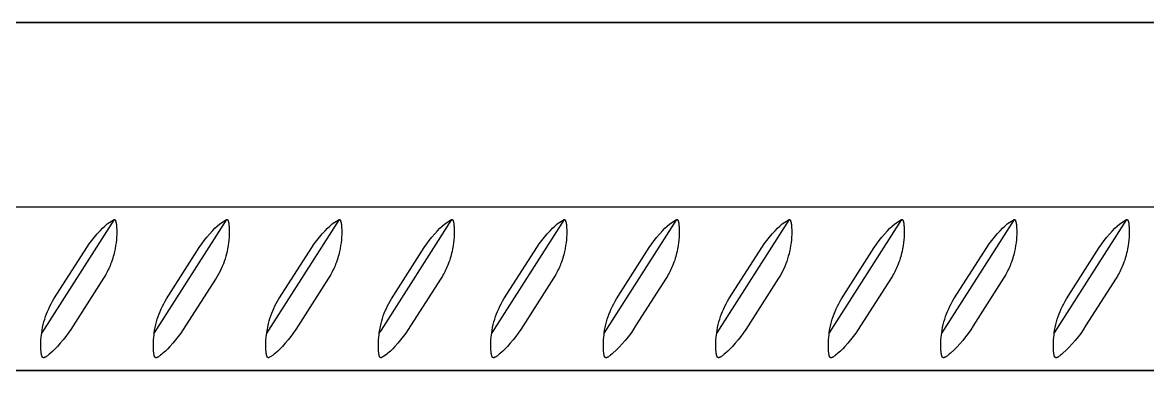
# Model space of a CAD drawing. Header units: millimetres. Extents: x 0 to 1192, y -689 to 404.
# Drawn here: x 952.2 to 1062.2, y 370 to 404 of the extents above; entities that cross this region are included whole.
import ezdxf

# ---------------------------------------------------------------- set-up
doc = ezdxf.new("R2010")
doc.units = ezdxf.units.MM
doc.layers.add('Blocks', color=7, linetype='Continuous')
doc.layers.add('Blocks$Inner', color=7, linetype='Continuous', lineweight=25, true_color=0x007f00)
doc.layers.add('Blocks$Outline', color=7, linetype='Continuous', lineweight=35, true_color=0xff3f3f)

# ---------------------------------------------------------------- blocks, each defined once
blk = doc.blocks.new('Rebar Side Table Side')
at = {"layer": 'Blocks$Inner'}
for points in [[(411.99, 386), (459.56, 386), (460.56, 387), (460.56, 403), (459.56, 404), (11.56, 404), (10.56, 403), (10.56, 387), (11.56, 386), (59.12, 386)], [(76.56, 386), (394.56, 386)], [(240.8, 384.77), (233.73, 373.68), (233.77, 373.95), (233.82, 374.22), (233.88, 374.49), (233.95, 374.76), (234.02, 375.02), (234.11, 375.28), (234.2, 375.54), (234.3, 375.79), (234.41, 376.04), (234.53, 376.29), (234.66, 376.53), (234.79, 376.77), (234.93, 377), (237.91, 381.67), (238.14, 382.02), (238.38, 382.37), (238.63, 382.71), (238.89, 383.03), (239.16, 383.36), (239.44, 383.67), (239.66, 383.9), (239.9, 384.12), (240.13, 384.34), (240.8, 384.77), (240.8, 384.77), (240.81, 384.77), (240.81, 384.77), (240.81, 384.77), (240.82, 384.77), (240.82, 384.77), (240.83, 384.77), (240.83, 384.77), (240.83, 384.77), (240.84, 384.77), (240.84, 384.77), (240.84, 384.77), (240.85, 384.77), (240.85, 384.77), (240.85, 384.76), (240.86, 384.76), (240.86, 384.76), (240.86, 384.76), (240.86, 384.76), (240.87, 384.76), (240.87, 384.76), (240.87, 384.75), (240.88, 384.75), (240.88, 384.75), (240.88, 384.75), (240.89, 384.74), (240.89, 384.74), (240.89, 384.74), (240.9, 384.74), (240.9, 384.73), (240.9, 384.73), (240.9, 384.73), (240.91, 384.72), (240.91, 384.72), (240.91, 384.72), (240.91, 384.71), (240.92, 384.71), (240.92, 384.7), (240.92, 384.7), (240.93, 384.7), (240.93, 384.69), (240.93, 384.68), (240.94, 384.67), (240.94, 384.66), (240.95, 384.65), (240.95, 384.64), (240.96, 384.63), (240.96, 384.62), (240.96, 384.6), (240.97, 384.58), (240.98, 384.55), (240.99, 384.51), (241, 384.46), (241.01, 384.42), (241.01, 384.37), (241.03, 384.28), (241.04, 384.18), (241.05, 384.08), (241.05, 383.97), (241.06, 383.76), (241.06, 383.53), (241.06, 383.29), (241.05, 383.04), (241.03, 382.77), (241, 382.49), (240.96, 382.21), (240.91, 381.91), (240.85, 381.62), (240.81, 381.46), (240.77, 381.31), (240.73, 381.15), (240.68, 381), (240.62, 380.79), (240.54, 380.58), (240.47, 380.39), (240.41, 380.24), (240.35, 380.09), (240.28, 379.94), (240.21, 379.8), (240.14, 379.66), (240.07, 379.52), (239.99, 379.38), (239.91, 379.24), (239.78, 379.03), (236.8, 374.36), (236.57, 374.01), (236.33, 373.66), (236.08, 373.33), (235.82, 373), (235.55, 372.68), (235.27, 372.36), (235.05, 372.13), (234.82, 371.91), (234.58, 371.69), (234.47, 371.6), (234.36, 371.51), (234.29, 371.46), (234.23, 371.41), (234.17, 371.37), (234.14, 371.35), (234.12, 371.33), (234.09, 371.32), (234.07, 371.31), (234.05, 371.3), (234.03, 371.29), (234.02, 371.28), (234.01, 371.28), (234, 371.28), (233.99, 371.27), (233.99, 371.27), (233.98, 371.27), (233.97, 371.26), (233.96, 371.26), (233.95, 371.26), (233.95, 371.26), (233.94, 371.26), (233.93, 371.26), (233.93, 371.26), (233.92, 371.26), (233.92, 371.26), (233.92, 371.26), (233.91, 371.26), (233.91, 371.26), (233.91, 371.26), (233.9, 371.26), (233.9, 371.26), (233.89, 371.26), (233.89, 371.26), (233.89, 371.26), (233.88, 371.26), (233.88, 371.26), (233.88, 371.26), (233.87, 371.26), (233.87, 371.26), (233.87, 371.26), (233.86, 371.26), (233.86, 371.26), (233.86, 371.27), (233.86, 371.27), (233.85, 371.27), (233.85, 371.27), (233.85, 371.27), (233.84, 371.27), (233.84, 371.27), (233.84, 371.28), (233.84, 371.28), (233.83, 371.28), (233.83, 371.28), (233.83, 371.29), (233.82, 371.29), (233.82, 371.29), (233.82, 371.29), (233.82, 371.3), (233.81, 371.3), (233.81, 371.3), (233.81, 371.3), (233.81, 371.31), (233.8, 371.31), (233.8, 371.31), (233.8, 371.32), (233.79, 371.32), (233.79, 371.33), (233.79, 371.33), (233.79, 371.33), (233.78, 371.34), (233.78, 371.35), (233.77, 371.36), (233.77, 371.37), (233.77, 371.38), (233.76, 371.39), (233.76, 371.4), (233.75, 371.41), (233.75, 371.42), (233.75, 371.43), (233.74, 371.46), (233.73, 371.48), (233.72, 371.51), (233.72, 371.54), (233.7, 371.61), (233.69, 371.69), (233.68, 371.77), (233.67, 371.85), (233.66, 372.06), (233.65, 372.27), (233.65, 372.5), (233.65, 372.74), (233.66, 373), (233.68, 373.26), (233.71, 373.47), (233.73, 373.68)], [(251.8, 384.77), (251.8, 384.77), (251.81, 384.77), (251.81, 384.77), (251.81, 384.77), (251.82, 384.77), (251.82, 384.77), (251.83, 384.77), (251.83, 384.77), (251.83, 384.77), (251.84, 384.77), (251.84, 384.77), (251.84, 384.77), (251.85, 384.77), (251.85, 384.77), (251.85, 384.76), (251.86, 384.76), (251.86, 384.76), (251.86, 384.76), (251.86, 384.76), (251.87, 384.76), (251.87, 384.76), (251.87, 384.75), (251.88, 384.75), (251.88, 384.75), (251.88, 384.75), (251.89, 384.74), (251.89, 384.74), (251.89, 384.74), (251.9, 384.74), (251.9, 384.73), (251.9, 384.73), (251.9, 384.73), (251.91, 384.72), (251.91, 384.72), (251.91, 384.72), (251.91, 384.71), (251.92, 384.71), (251.92, 384.7), (251.92, 384.7), (251.93, 384.7), (251.93, 384.69), (251.93, 384.68), (251.94, 384.67), (251.94, 384.66), (251.95, 384.65), (251.95, 384.64), (251.96, 384.63), (251.96, 384.62), (251.96, 384.6), (251.97, 384.58), (251.98, 384.55), (251.99, 384.51), (252, 384.46), (252.01, 384.42), (252.01, 384.37), (252.03, 384.28), (252.04, 384.18), (252.05, 384.08), (252.05, 383.97), (252.06, 383.76), (252.06, 383.53), (252.06, 383.29), (252.05, 383.04), (252.03, 382.77), (252, 382.49), (251.96, 382.21), (251.91, 381.91), (251.85, 381.62), (251.8, 381.42), (251.73, 381.17), (251.66, 380.92), (251.58, 380.67), (251.49, 380.42), (251.39, 380.18), (251.28, 379.94), (251.17, 379.71), (251.05, 379.48), (250.92, 379.25), (250.78, 379.03), (247.8, 374.36), (247.57, 374.01), (247.33, 373.66), (247.08, 373.33), (246.82, 373), (246.55, 372.68), (246.27, 372.36), (246.05, 372.13), (245.82, 371.91), (245.58, 371.69), (245.47, 371.6), (245.36, 371.51), (245.29, 371.46), (245.23, 371.41), (245.17, 371.37), (245.14, 371.35), (245.12, 371.33), (245.09, 371.32), (245.07, 371.31), (245.05, 371.3), (245.03, 371.29), (245.02, 371.28), (245.01, 371.28), (245, 371.28), (244.99, 371.27), (244.99, 371.27), (244.98, 371.27), (244.97, 371.26), (244.96, 371.26), (244.95, 371.26), (244.95, 371.26), (244.94, 371.26), (244.93, 371.26), (244.93, 371.26), (244.92, 371.26), (244.92, 371.26), (244.92, 371.26), (244.91, 371.26), (244.91, 371.26), (244.91, 371.26), (244.9, 371.26), (244.9, 371.26), (244.89, 371.26), (244.89, 371.26), (244.89, 371.26), (244.88, 371.26), (244.88, 371.26), (244.88, 371.26), (244.87, 371.26), (244.87, 371.26), (244.87, 371.26), (244.86, 371.26), (244.86, 371.26), (244.86, 371.27), (244.86, 371.27), (244.85, 371.27), (244.85, 371.27), (244.85, 371.27), (244.84, 371.27), (244.84, 371.27), (244.84, 371.28), (244.84, 371.28), (244.83, 371.28), (244.83, 371.28), (244.83, 371.29), (244.82, 371.29), (244.82, 371.29), (244.82, 371.29), (244.82, 371.3), (244.81, 371.3), (244.81, 371.3), (244.81, 371.3), (244.81, 371.31), (244.8, 371.31), (244.8, 371.31), (244.8, 371.32), (244.79, 371.32), (244.79, 371.33), (244.79, 371.33), (244.79, 371.33), (244.78, 371.34), (244.78, 371.35), (244.77, 371.36), (244.77, 371.37), (244.77, 371.38), (244.76, 371.39), (244.76, 371.4), (244.75, 371.41), (244.75, 371.42), (244.75, 371.43), (244.74, 371.46), (244.73, 371.48), (244.72, 371.51), (244.72, 371.54), (244.7, 371.61), (244.69, 371.69), (244.68, 371.77), (244.67, 371.85), (244.66, 372.06), (244.65, 372.27), (244.65, 372.5), (244.65, 372.74), (244.66, 373), (244.68, 373.26), (244.71, 373.47), (244.73, 373.68)], [(262.8, 384.77), (262.8, 384.77), (262.81, 384.77), (262.81, 384.77), (262.81, 384.77), (262.82, 384.77), (262.82, 384.77), (262.83, 384.77), (262.83, 384.77), (262.83, 384.77), (262.84, 384.77), (262.84, 384.77), (262.84, 384.77), (262.85, 384.77), (262.85, 384.77), (262.85, 384.76), (262.86, 384.76), (262.86, 384.76), (262.86, 384.76), (262.86, 384.76), (262.87, 384.76), (262.87, 384.76), (262.87, 384.75), (262.88, 384.75), (262.88, 384.75), (262.88, 384.75), (262.89, 384.74), (262.89, 384.74), (262.89, 384.74), (262.9, 384.74), (262.9, 384.73), (262.9, 384.73), (262.9, 384.73), (262.91, 384.72), (262.91, 384.72), (262.91, 384.72), (262.91, 384.71), (262.92, 384.71), (262.92, 384.7), (262.92, 384.7), (262.93, 384.7), (262.93, 384.69), (262.93, 384.68), (262.94, 384.67), (262.94, 384.66), (262.95, 384.65), (262.95, 384.64), (262.96, 384.63), (262.96, 384.62), (262.96, 384.6), (262.97, 384.58), (262.98, 384.55), (262.99, 384.51), (263, 384.46), (263.01, 384.42), (263.01, 384.37), (263.03, 384.28), (263.04, 384.18), (263.05, 384.08), (263.05, 383.97), (263.06, 383.76), (263.06, 383.53), (263.06, 383.29), (263.05, 383.04), (263.03, 382.77), (263, 382.49), (262.96, 382.21), (262.91, 381.91), (262.85, 381.62), (262.81, 381.46), (262.77, 381.31), (262.73, 381.15), (262.68, 381), (262.62, 380.79), (262.54, 380.58), (262.47, 380.39), (262.41, 380.24), (262.35, 380.09), (262.28, 379.94), (262.21, 379.8), (262.14, 379.66), (262.07, 379.52), (261.99, 379.38), (261.91, 379.24), (261.78, 379.03), (258.8, 374.36), (258.57, 374.01), (258.33, 373.66), (258.08, 373.33), (257.82, 373), (257.55, 372.68), (257.27, 372.36), (257.05, 372.13), (256.82, 371.91), (256.58, 371.69), (256.47, 371.6), (256.36, 371.51), (255.91, 371.26), (255.91, 371.26), (255.9, 371.26), (255.9, 371.26), (255.89, 371.26), (255.89, 371.26), (255.89, 371.26), (255.88, 371.26), (255.88, 371.26), (255.88, 371.26), (255.87, 371.26), (255.87, 371.26), (255.86, 371.26), (255.86, 371.26), (255.86, 371.27), (255.85, 371.27), (255.85, 371.27), (255.85, 371.27), (255.84, 371.27), (255.84, 371.28), (255.84, 371.28), (255.83, 371.28), (255.83, 371.28), (255.83, 371.28), (255.83, 371.29), (255.82, 371.29), (255.82, 371.29), (255.82, 371.29), (255.81, 371.3), (255.81, 371.3), (255.81, 371.3), (255.81, 371.31), (255.8, 371.31), (255.8, 371.31), (255.8, 371.32), (255.8, 371.32), (255.79, 371.33), (255.79, 371.33), (255.79, 371.33), (255.78, 371.34), (255.78, 371.34), (255.78, 371.35), (255.77, 371.36), (255.77, 371.37), (255.76, 371.38), (255.76, 371.39), (255.75, 371.4), (255.75, 371.42), (255.75, 371.43), (255.74, 371.45), (255.73, 371.48), (255.72, 371.51), (255.72, 371.54), (255.7, 371.61), (255.69, 371.69), (255.68, 371.77), (255.67, 371.85), (255.66, 372.06), (255.65, 372.27), (255.65, 372.5), (255.65, 372.74), (255.66, 373), (255.68, 373.26), (255.71, 373.47), (255.73, 373.68)], [(255.91, 374.6), (255.98, 374.85), (256.05, 375.1), (256.13, 375.35), (256.22, 375.6), (256.32, 375.84), (256.43, 376.08), (256.54, 376.32), (256.66, 376.55), (256.79, 376.78), (256.93, 377), (259.91, 381.67), (260.14, 382.02), (260.38, 382.37), (260.63, 382.71), (260.89, 383.03), (261.16, 383.36), (261.44, 383.67), (261.66, 383.9), (261.9, 384.12), (262.13, 384.34), (262.8, 384.77), (255.91, 373.96), (255.73, 373.68), (255.91, 374.6)], [(266.91, 374.6), (266.98, 374.85), (267.05, 375.1), (267.13, 375.35), (267.22, 375.6), (267.32, 375.84), (267.43, 376.08), (267.54, 376.32), (267.66, 376.55), (267.79, 376.78), (267.93, 377), (270.91, 381.67), (271.14, 382.02), (271.38, 382.37), (271.63, 382.71), (271.89, 383.03), (272.16, 383.36), (272.44, 383.67), (272.66, 383.9), (272.9, 384.12), (273.13, 384.34), (273.8, 384.77), (273.8, 384.77), (273.81, 384.77), (273.81, 384.77), (273.81, 384.77), (273.82, 384.77), (273.82, 384.77), (273.83, 384.77), (273.83, 384.77), (273.83, 384.77), (273.84, 384.77), (273.84, 384.77), (273.84, 384.77), (273.85, 384.77), (273.85, 384.77), (273.85, 384.76), (273.86, 384.76), (273.86, 384.76), (273.86, 384.76), (273.86, 384.76), (273.87, 384.76), (273.87, 384.76), (273.87, 384.75), (273.88, 384.75), (273.88, 384.75), (273.88, 384.75), (273.89, 384.74), (273.89, 384.74), (273.89, 384.74), (273.9, 384.74), (273.9, 384.73), (273.9, 384.73), (273.9, 384.73), (273.91, 384.72), (273.91, 384.72), (273.91, 384.72), (273.91, 384.71), (273.92, 384.71), (273.92, 384.7), (273.92, 384.7), (273.93, 384.7), (273.93, 384.69), (273.93, 384.68), (273.94, 384.67), (273.94, 384.66), (273.95, 384.65), (273.95, 384.64), (273.96, 384.63), (273.96, 384.62), (273.96, 384.6), (273.97, 384.58), (273.98, 384.55), (273.99, 384.51), (274, 384.46), (274.01, 384.42), (274.01, 384.37), (274.03, 384.28), (274.04, 384.18), (274.05, 384.08), (274.05, 383.97), (274.06, 383.76), (274.06, 383.53), (274.06, 383.29), (274.05, 383.04), (274.03, 382.77), (274, 382.49), (273.96, 382.21), (273.91, 381.91), (273.85, 381.62), (273.81, 381.46), (273.77, 381.31), (273.73, 381.15), (273.68, 381), (273.62, 380.79), (273.54, 380.58), (273.47, 380.39), (273.41, 380.24), (273.35, 380.09), (273.28, 379.94), (273.21, 379.8), (273.14, 379.66), (273.07, 379.52), (272.99, 379.38), (272.91, 379.24), (272.78, 379.03), (269.8, 374.36), (269.57, 374.01), (269.33, 373.66), (269.08, 373.33), (268.82, 373), (268.55, 372.68), (268.27, 372.36), (268.05, 372.13), (267.82, 371.91), (267.58, 371.69), (267.47, 371.6), (267.36, 371.51), (266.91, 371.26), (266.91, 371.26), (266.9, 371.26), (266.9, 371.26), (266.89, 371.26), (266.89, 371.26), (266.89, 371.26), (266.88, 371.26), (266.88, 371.26), (266.88, 371.26), (266.87, 371.26), (266.87, 371.26), (266.86, 371.26), (266.86, 371.26), (266.86, 371.27), (266.85, 371.27), (266.85, 371.27), (266.85, 371.27), (266.84, 371.27), (266.84, 371.28), (266.84, 371.28), (266.83, 371.28), (266.83, 371.28), (266.83, 371.28), (266.83, 371.29), (266.82, 371.29), (266.82, 371.29), (266.82, 371.29), (266.81, 371.3), (266.81, 371.3), (266.81, 371.3), (266.81, 371.31), (266.8, 371.31), (266.8, 371.31), (266.8, 371.32), (266.8, 371.32), (266.79, 371.33), (266.79, 371.33), (266.79, 371.33), (266.78, 371.34), (266.78, 371.34), (266.78, 371.35), (266.77, 371.36), (266.77, 371.37), (266.76, 371.38), (266.76, 371.39), (266.75, 371.4), (266.75, 371.42), (266.75, 371.43), (266.74, 371.45), (266.73, 371.48), (266.72, 371.51), (266.72, 371.54), (266.7, 371.61), (266.69, 371.69), (266.68, 371.77), (266.67, 371.85), (266.66, 372.06), (266.65, 372.27), (266.65, 372.5), (266.65, 372.74), (266.66, 373), (266.68, 373.26), (266.71, 373.47), (266.73, 373.68)], [(273.8, 384.77), (266.91, 373.96), (266.73, 373.68), (266.91, 374.6)], [(284.8, 384.77), (277.73, 373.68), (277.77, 373.95), (277.82, 374.22), (277.88, 374.49), (277.95, 374.76), (278.02, 375.02), (278.11, 375.28), (278.2, 375.54), (278.3, 375.79), (278.41, 376.04), (278.53, 376.29), (278.66, 376.53), (278.79, 376.77), (278.93, 377), (281.91, 381.67), (282.14, 382.02), (282.38, 382.37), (282.63, 382.71), (282.89, 383.03), (283.16, 383.36), (283.44, 383.67), (283.66, 383.9), (283.9, 384.12), (284.13, 384.34), (284.8, 384.77), (284.8, 384.77), (284.81, 384.77), (284.81, 384.77), (284.81, 384.77), (284.82, 384.77), (284.82, 384.77), (284.83, 384.77), (284.83, 384.77), (284.83, 384.77), (284.84, 384.77), (284.84, 384.77), (284.84, 384.77), (284.85, 384.77), (284.85, 384.77), (284.85, 384.76), (284.86, 384.76), (284.86, 384.76), (284.86, 384.76), (284.86, 384.76), (284.87, 384.76), (284.87, 384.76), (284.87, 384.75), (284.88, 384.75), (284.88, 384.75), (284.88, 384.75), (284.89, 384.74), (284.89, 384.74), (284.89, 384.74), (284.9, 384.74), (284.9, 384.73), (284.9, 384.73), (284.9, 384.73), (284.91, 384.72), (284.91, 384.72), (284.91, 384.72), (284.91, 384.71), (284.92, 384.71), (284.92, 384.7), (284.92, 384.7), (284.93, 384.7), (284.93, 384.69), (284.93, 384.68), (284.94, 384.67), (284.94, 384.66), (284.95, 384.65), (284.95, 384.64), (284.96, 384.63), (284.96, 384.62), (284.96, 384.6), (284.97, 384.58), (284.98, 384.55), (284.99, 384.51), (285, 384.46), (285.01, 384.42), (285.01, 384.37), (285.03, 384.28), (285.04, 384.18), (285.05, 384.08), (285.05, 383.97), (285.06, 383.76), (285.06, 383.53), (285.06, 383.29), (285.05, 383.04), (285.03, 382.77), (285, 382.49), (284.96, 382.21), (284.91, 381.91), (284.85, 381.62), (284.81, 381.46), (284.77, 381.31), (284.73, 381.15), (284.68, 381), (284.62, 380.79), (284.54, 380.58), (284.47, 380.39), (284.41, 380.24), (284.35, 380.09), (284.28, 379.94), (284.21, 379.8), (284.14, 379.66), (284.07, 379.52), (283.99, 379.38), (283.91, 379.24), (283.78, 379.03), (280.8, 374.36), (280.57, 374.01), (280.33, 373.66), (280.08, 373.33), (279.82, 373), (279.55, 372.68), (279.27, 372.36), (279.05, 372.13), (278.82, 371.91), (278.58, 371.69), (278.47, 371.6), (278.36, 371.51), (278.29, 371.46), (278.23, 371.41), (278.17, 371.37), (278.14, 371.35), (278.12, 371.33), (278.09, 371.32), (278.07, 371.31), (278.05, 371.3), (278.03, 371.29), (278.02, 371.28), (278.01, 371.28), (278, 371.28), (277.99, 371.27), (277.99, 371.27), (277.98, 371.27), (277.97, 371.26), (277.96, 371.26), (277.95, 371.26), (277.95, 371.26), (277.94, 371.26), (277.93, 371.26), (277.93, 371.26), (277.92, 371.26), (277.92, 371.26), (277.92, 371.26), (277.91, 371.26), (277.91, 371.26), (277.91, 371.26), (277.9, 371.26), (277.9, 371.26), (277.89, 371.26), (277.89, 371.26), (277.89, 371.26), (277.88, 371.26), (277.88, 371.26), (277.88, 371.26), (277.87, 371.26), (277.87, 371.26), (277.87, 371.26), (277.86, 371.26), (277.86, 371.26), (277.86, 371.27), (277.86, 371.27), (277.85, 371.27), (277.85, 371.27), (277.85, 371.27), (277.84, 371.27), (277.84, 371.27), (277.84, 371.28), (277.84, 371.28), (277.83, 371.28), (277.83, 371.28), (277.83, 371.29), (277.82, 371.29), (277.82, 371.29), (277.82, 371.29), (277.82, 371.3), (277.81, 371.3), (277.81, 371.3), (277.81, 371.3), (277.81, 371.31), (277.8, 371.31), (277.8, 371.31), (277.8, 371.32), (277.79, 371.32), (277.79, 371.33), (277.79, 371.33), (277.79, 371.33), (277.78, 371.34), (277.78, 371.35), (277.77, 371.36), (277.77, 371.37), (277.77, 371.38), (277.76, 371.39), (277.76, 371.4), (277.75, 371.41), (277.75, 371.42), (277.75, 371.43), (277.74, 371.46), (277.73, 371.48), (277.72, 371.51), (277.72, 371.54), (277.7, 371.61), (277.69, 371.69), (277.68, 371.77), (277.67, 371.85), (277.66, 372.06), (277.65, 372.27), (277.65, 372.5), (277.65, 372.74), (277.66, 373), (277.68, 373.26), (277.71, 373.47), (277.73, 373.68)], [(295.8, 384.77), (295.8, 384.77), (295.81, 384.77), (295.81, 384.77), (295.81, 384.77), (295.82, 384.77), (295.82, 384.77), (295.83, 384.77), (295.83, 384.77), (295.83, 384.77), (295.84, 384.77), (295.84, 384.77), (295.84, 384.77), (295.85, 384.77), (295.85, 384.77), (295.85, 384.76), (295.86, 384.76), (295.86, 384.76), (295.86, 384.76), (295.86, 384.76), (295.87, 384.76), (295.87, 384.76), (295.87, 384.75), (295.88, 384.75), (295.88, 384.75), (295.88, 384.75), (295.89, 384.74), (295.89, 384.74), (295.89, 384.74), (295.9, 384.74), (295.9, 384.73), (295.9, 384.73), (295.9, 384.73), (295.91, 384.72), (295.91, 384.72), (295.91, 384.72), (295.91, 384.71), (295.92, 384.71), (295.92, 384.7), (295.92, 384.7), (295.93, 384.7), (295.93, 384.69), (295.93, 384.68), (295.94, 384.67), (295.94, 384.66), (295.95, 384.65), (295.95, 384.64), (295.96, 384.63), (295.96, 384.62), (295.96, 384.6), (295.97, 384.58), (295.98, 384.55), (295.99, 384.51), (296, 384.46), (296.01, 384.42), (296.01, 384.37), (296.03, 384.28), (296.04, 384.18), (296.05, 384.08), (296.05, 383.97), (296.06, 383.76), (296.06, 383.53), (296.06, 383.29), (296.05, 383.04), (296.03, 382.77), (296, 382.49), (295.96, 382.21), (295.91, 381.91), (295.85, 381.62), (295.81, 381.46), (295.77, 381.31), (295.73, 381.15), (295.68, 381), (295.62, 380.79), (295.54, 380.58), (295.47, 380.39), (295.41, 380.24), (295.35, 380.09), (295.28, 379.94), (295.21, 379.8), (295.14, 379.66), (295.07, 379.52), (294.99, 379.38), (294.91, 379.24), (294.78, 379.03), (291.8, 374.36), (291.57, 373.99), (291.32, 373.64), (291.06, 373.29), (290.78, 372.95), (290.5, 372.62), (290.2, 372.3), (289.9, 371.99), (289.58, 371.69), (289.47, 371.6), (289.36, 371.51), (289.29, 371.46), (289.23, 371.41), (289.17, 371.37), (289.14, 371.35), (289.12, 371.33), (289.09, 371.32), (289.07, 371.31), (289.05, 371.3), (289.03, 371.29), (289.02, 371.28), (289.01, 371.28), (289, 371.28), (288.99, 371.27), (288.99, 371.27), (288.98, 371.27), (288.97, 371.26), (288.96, 371.26), (288.95, 371.26), (288.95, 371.26), (288.94, 371.26), (288.93, 371.26), (288.93, 371.26), (288.92, 371.26), (288.92, 371.26), (288.92, 371.26), (288.91, 371.26), (288.91, 371.26), (288.91, 371.26), (288.9, 371.26), (288.9, 371.26), (288.89, 371.26), (288.89, 371.26), (288.89, 371.26), (288.88, 371.26), (288.88, 371.26), (288.88, 371.26), (288.87, 371.26), (288.87, 371.26), (288.87, 371.26), (288.86, 371.26), (288.86, 371.26), (288.86, 371.27), (288.86, 371.27), (288.85, 371.27), (288.85, 371.27), (288.85, 371.27), (288.84, 371.27), (288.84, 371.27), (288.84, 371.28), (288.84, 371.28), (288.83, 371.28), (288.83, 371.28), (288.83, 371.29), (288.82, 371.29), (288.82, 371.29), (288.82, 371.29), (288.82, 371.3), (288.81, 371.3), (288.81, 371.3), (288.81, 371.3), (288.81, 371.31), (288.8, 371.31), (288.8, 371.31), (288.8, 371.32), (288.79, 371.32), (288.79, 371.33), (288.79, 371.33), (288.79, 371.33), (288.78, 371.34), (288.78, 371.35), (288.77, 371.36), (288.77, 371.37), (288.77, 371.38), (288.76, 371.39), (288.76, 371.4), (288.75, 371.41), (288.75, 371.42), (288.75, 371.43), (288.74, 371.46), (288.73, 371.48), (288.72, 371.51), (288.72, 371.54), (288.7, 371.61), (288.69, 371.69), (288.68, 371.77), (288.67, 371.85), (288.66, 372.06), (288.65, 372.27), (288.65, 372.5), (288.65, 372.74), (288.66, 373), (288.68, 373.26), (288.71, 373.47), (288.73, 373.68)], [(306.8, 384.77), (299.73, 373.68), (299.77, 373.95), (299.82, 374.22), (299.88, 374.49), (299.95, 374.76), (300.02, 375.02), (300.11, 375.28), (300.2, 375.54), (300.3, 375.79), (300.41, 376.04), (300.53, 376.29), (300.66, 376.53), (300.79, 376.77), (300.93, 377), (303.91, 381.67), (304.14, 382.02), (304.38, 382.37), (304.63, 382.71), (304.89, 383.03), (305.16, 383.36), (305.44, 383.67), (305.66, 383.9), (305.9, 384.12), (306.13, 384.34), (306.8, 384.77), (306.8, 384.77), (306.81, 384.77), (306.81, 384.77), (306.81, 384.77), (306.82, 384.77), (306.82, 384.77), (306.83, 384.77), (306.83, 384.77), (306.83, 384.77), (306.84, 384.77), (306.84, 384.77), (306.84, 384.77), (306.85, 384.77), (306.85, 384.77), (306.85, 384.76), (306.86, 384.76), (306.86, 384.76), (306.86, 384.76), (306.86, 384.76), (306.87, 384.76), (306.87, 384.76), (306.87, 384.75), (306.88, 384.75), (306.88, 384.75), (306.88, 384.75), (306.89, 384.74), (306.89, 384.74), (306.89, 384.74), (306.9, 384.74), (306.9, 384.73), (306.9, 384.73), (306.9, 384.73), (306.91, 384.72), (306.91, 384.72), (306.91, 384.72), (306.91, 384.71), (306.92, 384.71), (306.92, 384.7), (306.92, 384.7), (306.93, 384.7), (306.93, 384.69), (306.93, 384.68), (306.94, 384.67), (306.94, 384.66), (306.95, 384.65), (306.95, 384.64), (306.96, 384.63), (306.96, 384.62), (306.96, 384.6), (306.97, 384.58), (306.98, 384.55), (306.99, 384.51), (307, 384.46), (307.01, 384.42), (307.01, 384.37), (307.03, 384.28), (307.04, 384.18), (307.05, 384.08), (307.05, 383.97), (307.06, 383.76), (307.06, 383.53), (307.06, 383.29), (307.05, 383.04), (307.03, 382.77), (307, 382.49), (306.96, 382.21), (306.91, 381.91), (306.85, 381.62), (306.8, 381.42), (306.73, 381.17), (306.66, 380.92), (306.58, 380.67), (306.49, 380.42), (306.39, 380.18), (306.28, 379.94), (306.17, 379.71), (306.05, 379.48), (305.92, 379.25), (305.78, 379.03), (302.8, 374.36), (302.57, 374.01), (302.33, 373.66), (302.08, 373.33), (301.82, 373), (301.55, 372.68), (301.27, 372.36), (301.05, 372.13), (300.82, 371.91), (300.58, 371.69), (300.47, 371.6), (300.36, 371.51), (300.29, 371.46), (300.23, 371.41), (300.17, 371.37), (300.14, 371.35), (300.12, 371.33), (300.09, 371.32), (300.07, 371.31), (300.05, 371.3), (300.03, 371.29), (300.02, 371.28), (300.01, 371.28), (300, 371.28), (299.99, 371.27), (299.99, 371.27), (299.98, 371.27), (299.97, 371.26), (299.96, 371.26), (299.95, 371.26), (299.95, 371.26), (299.94, 371.26), (299.93, 371.26), (299.93, 371.26), (299.92, 371.26), (299.92, 371.26), (299.92, 371.26), (299.91, 371.26), (299.91, 371.26), (299.91, 371.26), (299.9, 371.26), (299.9, 371.26), (299.89, 371.26), (299.89, 371.26), (299.89, 371.26), (299.88, 371.26), (299.88, 371.26), (299.88, 371.26), (299.87, 371.26), (299.87, 371.26), (299.87, 371.26), (299.86, 371.26), (299.86, 371.26), (299.86, 371.27), (299.86, 371.27), (299.85, 371.27), (299.85, 371.27), (299.85, 371.27), (299.84, 371.27), (299.84, 371.27), (299.84, 371.28), (299.84, 371.28), (299.83, 371.28), (299.83, 371.28), (299.83, 371.29), (299.82, 371.29), (299.82, 371.29), (299.82, 371.29), (299.82, 371.3), (299.81, 371.3), (299.81, 371.3), (299.81, 371.3), (299.81, 371.31), (299.8, 371.31), (299.8, 371.31), (299.8, 371.32), (299.79, 371.32), (299.79, 371.33), (299.79, 371.33), (299.79, 371.33), (299.78, 371.34), (299.78, 371.35), (299.77, 371.36), (299.77, 371.37), (299.77, 371.38), (299.76, 371.39), (299.76, 371.4), (299.75, 371.41), (299.75, 371.42), (299.75, 371.43), (299.74, 371.46), (299.73, 371.48), (299.72, 371.51), (299.72, 371.54), (299.7, 371.61), (299.69, 371.69), (299.68, 371.77), (299.67, 371.85), (299.66, 372.06), (299.65, 372.27), (299.65, 372.5), (299.65, 372.74), (299.66, 373), (299.68, 373.26), (299.71, 373.47), (299.73, 373.68)], [(317.8, 384.77), (310.73, 373.68), (310.77, 373.95), (310.82, 374.22), (310.88, 374.49), (310.95, 374.76), (311.02, 375.02), (311.11, 375.28), (311.2, 375.54), (311.3, 375.79), (311.41, 376.04), (311.53, 376.29), (311.66, 376.53), (311.79, 376.77), (311.93, 377), (314.91, 381.67), (315.14, 382.02), (315.38, 382.37), (315.63, 382.71), (315.89, 383.03), (316.16, 383.36), (316.44, 383.67), (316.66, 383.9), (316.9, 384.12), (317.13, 384.34), (317.8, 384.77), (317.8, 384.77), (317.81, 384.77), (317.81, 384.77), (317.81, 384.77), (317.82, 384.77), (317.82, 384.77), (317.83, 384.77), (317.83, 384.77), (317.83, 384.77), (317.84, 384.77), (317.84, 384.77), (317.84, 384.77), (317.85, 384.77), (317.85, 384.77), (317.85, 384.76), (317.86, 384.76), (317.86, 384.76), (317.86, 384.76), (317.86, 384.76), (317.87, 384.76), (317.87, 384.76), (317.87, 384.75), (317.88, 384.75), (317.88, 384.75), (317.88, 384.75), (317.89, 384.74), (317.89, 384.74), (317.89, 384.74), (317.9, 384.74), (317.9, 384.73), (317.9, 384.73), (317.9, 384.73), (317.91, 384.72), (317.91, 384.72), (317.91, 384.72), (317.91, 384.71), (317.92, 384.71), (317.92, 384.7), (317.92, 384.7), (317.93, 384.7), (317.93, 384.69), (317.93, 384.68), (317.94, 384.67), (317.94, 384.66), (317.95, 384.65), (317.95, 384.64), (317.96, 384.63), (317.96, 384.62), (317.96, 384.6), (317.97, 384.58), (317.98, 384.55), (317.99, 384.51), (318, 384.46), (318.01, 384.42), (318.01, 384.37), (318.03, 384.28), (318.04, 384.18), (318.05, 384.08), (318.05, 383.97), (318.06, 383.76), (318.06, 383.53), (318.06, 383.29), (318.05, 383.04), (318.03, 382.77), (318, 382.49), (317.96, 382.21), (317.91, 381.91), (317.85, 381.62), (317.81, 381.46), (317.77, 381.31), (317.73, 381.15), (317.68, 381), (317.62, 380.79), (317.54, 380.58), (317.47, 380.39), (317.41, 380.24), (317.35, 380.09), (317.28, 379.94), (317.21, 379.8), (317.14, 379.66), (317.07, 379.52), (316.99, 379.38), (316.91, 379.24), (316.78, 379.03), (313.8, 374.36), (313.57, 374.01), (313.33, 373.66), (313.08, 373.33), (312.82, 373), (312.55, 372.68), (312.27, 372.36), (312.05, 372.13), (311.82, 371.91), (311.58, 371.69), (311.47, 371.6), (311.36, 371.51), (311.29, 371.46), (311.23, 371.41), (311.17, 371.37), (311.14, 371.35), (311.12, 371.33), (311.09, 371.32), (311.07, 371.31), (311.05, 371.3), (311.03, 371.29), (311.02, 371.28), (311.01, 371.28), (311, 371.28), (310.99, 371.27), (310.99, 371.27), (310.98, 371.27), (310.97, 371.26), (310.96, 371.26), (310.95, 371.26), (310.95, 371.26), (310.94, 371.26), (310.93, 371.26), (310.93, 371.26), (310.92, 371.26), (310.92, 371.26), (310.92, 371.26), (310.91, 371.26), (310.91, 371.26), (310.91, 371.26), (310.9, 371.26), (310.9, 371.26), (310.89, 371.26), (310.89, 371.26), (310.89, 371.26), (310.88, 371.26), (310.88, 371.26), (310.88, 371.26), (310.87, 371.26), (310.87, 371.26), (310.87, 371.26), (310.86, 371.26), (310.86, 371.26), (310.86, 371.27), (310.86, 371.27), (310.85, 371.27), (310.85, 371.27), (310.85, 371.27), (310.84, 371.27), (310.84, 371.27), (310.84, 371.28), (310.84, 371.28), (310.83, 371.28), (310.83, 371.28), (310.83, 371.29), (310.82, 371.29), (310.82, 371.29), (310.82, 371.29), (310.82, 371.3), (310.81, 371.3), (310.81, 371.3), (310.81, 371.3), (310.81, 371.31), (310.8, 371.31), (310.8, 371.31), (310.8, 371.32), (310.79, 371.32), (310.79, 371.33), (310.79, 371.33), (310.79, 371.33), (310.78, 371.34), (310.78, 371.35), (310.77, 371.36), (310.77, 371.37), (310.77, 371.38), (310.76, 371.39), (310.76, 371.4), (310.75, 371.41), (310.75, 371.42), (310.75, 371.43), (310.74, 371.46), (310.73, 371.48), (310.72, 371.51), (310.72, 371.54), (310.7, 371.61), (310.69, 371.69), (310.68, 371.77), (310.67, 371.85), (310.66, 372.06), (310.65, 372.27), (310.65, 372.5), (310.65, 372.74), (310.66, 373), (310.68, 373.26), (310.71, 373.47), (310.73, 373.68)], [(328.8, 384.77), (328.8, 384.77), (328.81, 384.77), (328.81, 384.77), (328.81, 384.77), (328.82, 384.77), (328.82, 384.77), (328.83, 384.77), (328.83, 384.77), (328.83, 384.77), (328.84, 384.77), (328.84, 384.77), (328.84, 384.77), (328.85, 384.77), (328.85, 384.77), (328.85, 384.76), (328.86, 384.76), (328.86, 384.76), (328.86, 384.76), (328.86, 384.76), (328.87, 384.76), (328.87, 384.76), (328.87, 384.75), (328.88, 384.75), (328.88, 384.75), (328.88, 384.75), (328.89, 384.74), (328.89, 384.74), (328.89, 384.74), (328.9, 384.74), (328.9, 384.73), (328.9, 384.73), (328.9, 384.73), (328.91, 384.72), (328.91, 384.72), (328.91, 384.72), (328.91, 384.71), (328.92, 384.71), (328.92, 384.7), (328.92, 384.7), (328.93, 384.7), (328.93, 384.69), (328.93, 384.68), (328.94, 384.67), (328.94, 384.66), (328.95, 384.65), (328.95, 384.64), (328.96, 384.63), (328.96, 384.62), (328.96, 384.6), (328.97, 384.58), (328.98, 384.55), (328.99, 384.51), (329, 384.46), (329.01, 384.42), (329.01, 384.37), (329.03, 384.28), (329.04, 384.18), (329.05, 384.08), (329.05, 383.97), (329.06, 383.76), (329.06, 383.53), (329.06, 383.29), (329.05, 383.04), (329.03, 382.77), (329, 382.49), (328.96, 382.21), (328.91, 381.91), (328.85, 381.62), (328.81, 381.46), (328.77, 381.31), (328.73, 381.15), (328.68, 381), (328.62, 380.79), (328.54, 380.58), (328.47, 380.39), (328.41, 380.24), (328.35, 380.09), (328.28, 379.94), (328.21, 379.8), (328.14, 379.66), (328.07, 379.52), (327.99, 379.38), (327.91, 379.24), (327.78, 379.03), (324.8, 374.36), (324.57, 373.99), (324.32, 373.64), (324.06, 373.29), (323.78, 372.95), (323.5, 372.62), (323.2, 372.3), (322.9, 371.99), (322.58, 371.69), (322.47, 371.6), (322.36, 371.51), (322.29, 371.46), (322.23, 371.41), (322.17, 371.37), (322.14, 371.35), (322.12, 371.33), (322.09, 371.32), (322.07, 371.31), (322.05, 371.3), (322.03, 371.29), (322.02, 371.28), (322.01, 371.28), (322, 371.28), (321.99, 371.27), (321.99, 371.27), (321.98, 371.27), (321.97, 371.26), (321.96, 371.26), (321.95, 371.26), (321.95, 371.26), (321.94, 371.26), (321.93, 371.26), (321.93, 371.26), (321.92, 371.26), (321.92, 371.26), (321.92, 371.26), (321.91, 371.26), (321.91, 371.26), (321.91, 371.26), (321.9, 371.26), (321.9, 371.26), (321.89, 371.26), (321.89, 371.26), (321.89, 371.26), (321.88, 371.26), (321.88, 371.26), (321.88, 371.26), (321.87, 371.26), (321.87, 371.26), (321.87, 371.26), (321.86, 371.26), (321.86, 371.26), (321.86, 371.27), (321.86, 371.27), (321.85, 371.27), (321.85, 371.27), (321.85, 371.27), (321.84, 371.27), (321.84, 371.27), (321.84, 371.28), (321.84, 371.28), (321.83, 371.28), (321.83, 371.28), (321.83, 371.29), (321.82, 371.29), (321.82, 371.29), (321.82, 371.29), (321.82, 371.3), (321.81, 371.3), (321.81, 371.3), (321.81, 371.3), (321.81, 371.31), (321.8, 371.31), (321.8, 371.31), (321.8, 371.32), (321.79, 371.32), (321.79, 371.33), (321.79, 371.33), (321.79, 371.33), (321.78, 371.34), (321.78, 371.35), (321.77, 371.36), (321.77, 371.37), (321.77, 371.38), (321.76, 371.39), (321.76, 371.4), (321.75, 371.41), (321.75, 371.42), (321.75, 371.43), (321.74, 371.46), (321.73, 371.48), (321.72, 371.51), (321.72, 371.54), (321.7, 371.61), (321.69, 371.69), (321.68, 371.77), (321.67, 371.85), (321.66, 372.06), (321.65, 372.27), (321.65, 372.5), (321.65, 372.74), (321.66, 373), (321.68, 373.26), (321.71, 373.47), (321.73, 373.68)], [(339.8, 384.77), (339.8, 384.77), (339.81, 384.77), (339.81, 384.77), (339.81, 384.77), (339.82, 384.77), (339.82, 384.77), (339.83, 384.77), (339.83, 384.77), (339.83, 384.77), (339.84, 384.77), (339.84, 384.77), (339.84, 384.77), (339.85, 384.77), (339.85, 384.77), (339.85, 384.76), (339.86, 384.76), (339.86, 384.76), (339.86, 384.76), (339.86, 384.76), (339.87, 384.76), (339.87, 384.76), (339.87, 384.75), (339.88, 384.75), (339.88, 384.75), (339.88, 384.75), (339.89, 384.74), (339.89, 384.74), (339.89, 384.74), (339.9, 384.74), (339.9, 384.73), (339.9, 384.73), (339.9, 384.73), (339.91, 384.72), (339.91, 384.72), (339.91, 384.72), (339.91, 384.71), (339.92, 384.71), (339.92, 384.7), (339.92, 384.7), (339.93, 384.7), (339.93, 384.69), (339.93, 384.68), (339.94, 384.67), (339.94, 384.66), (339.95, 384.65), (339.95, 384.64), (339.96, 384.63), (339.96, 384.62), (339.96, 384.6), (339.97, 384.58), (339.98, 384.55), (339.99, 384.51), (340, 384.46), (340.01, 384.42), (340.01, 384.37), (340.03, 384.28), (340.04, 384.18), (340.05, 384.08), (340.05, 383.97), (340.06, 383.76), (340.06, 383.53), (340.06, 383.29), (340.05, 383.04), (340.03, 382.77), (340, 382.49), (339.96, 382.21), (339.91, 381.91), (339.85, 381.62), (339.81, 381.46), (339.77, 381.31), (339.73, 381.15), (339.68, 381), (339.62, 380.79), (339.54, 380.58), (339.47, 380.39), (339.41, 380.24), (339.35, 380.09), (339.28, 379.94), (339.21, 379.8), (339.14, 379.66), (339.07, 379.52), (338.99, 379.38), (338.91, 379.24), (338.78, 379.03), (335.8, 374.36), (335.57, 373.99), (335.32, 373.64), (335.06, 373.29), (334.78, 372.95), (334.5, 372.62), (334.2, 372.3), (333.9, 371.99), (333.58, 371.69), (333.47, 371.6), (333.36, 371.51), (333.29, 371.46), (333.23, 371.41), (333.17, 371.37), (333.14, 371.35), (333.12, 371.33), (333.09, 371.32), (333.07, 371.31), (333.05, 371.3), (333.03, 371.29), (333.02, 371.28), (333.01, 371.28), (333, 371.28), (332.99, 371.27), (332.99, 371.27), (332.98, 371.27), (332.97, 371.26), (332.96, 371.26), (332.95, 371.26), (332.95, 371.26), (332.94, 371.26), (332.93, 371.26), (332.93, 371.26), (332.92, 371.26), (332.92, 371.26), (332.92, 371.26), (332.91, 371.26), (332.91, 371.26), (332.91, 371.26), (332.9, 371.26), (332.9, 371.26), (332.89, 371.26), (332.89, 371.26), (332.89, 371.26), (332.88, 371.26), (332.88, 371.26), (332.88, 371.26), (332.87, 371.26), (332.87, 371.26), (332.87, 371.26), (332.86, 371.26), (332.86, 371.26), (332.86, 371.27), (332.86, 371.27), (332.85, 371.27), (332.85, 371.27), (332.85, 371.27), (332.84, 371.27), (332.84, 371.27), (332.84, 371.28), (332.84, 371.28), (332.83, 371.28), (332.83, 371.28), (332.83, 371.29), (332.82, 371.29), (332.82, 371.29), (332.82, 371.29), (332.82, 371.3), (332.81, 371.3), (332.81, 371.3), (332.81, 371.3), (332.81, 371.31), (332.8, 371.31), (332.8, 371.31), (332.8, 371.32), (332.79, 371.32), (332.79, 371.33), (332.79, 371.33), (332.79, 371.33), (332.78, 371.34), (332.78, 371.35), (332.77, 371.36), (332.77, 371.37), (332.77, 371.38), (332.76, 371.39), (332.76, 371.4), (332.75, 371.41), (332.75, 371.42), (332.75, 371.43), (332.74, 371.46), (332.73, 371.48), (332.72, 371.51), (332.72, 371.54), (332.7, 371.61), (332.69, 371.69), (332.68, 371.77), (332.67, 371.85), (332.66, 372.06), (332.65, 372.27), (332.65, 372.5), (332.65, 372.74), (332.66, 373), (332.68, 373.26), (332.71, 373.47), (332.73, 373.68)], [(78.36, 370.02), (180.43, 370.02), (188.59, 370.02), (195.48, 370.02), (199.59, 370.02), (210.59, 370.02), (250.48, 370.02), (254.59, 370.02), (265.59, 370.02), (305.48, 370.02), (392.76, 370.02)]]:
    blk.add_lwpolyline(points, dxfattribs=at)
for points in [[(248.91, 381.67), (249.14, 382.02), (249.38, 382.37), (249.63, 382.71), (249.89, 383.03), (250.16, 383.36), (250.44, 383.67), (250.66, 383.9), (250.9, 384.12), (251.13, 384.34), (251.8, 384.77), (244.73, 373.68), (244.77, 373.95), (244.82, 374.22), (244.88, 374.49), (244.95, 374.76), (245.02, 375.02), (245.11, 375.28), (245.2, 375.54), (245.3, 375.79), (245.41, 376.04), (245.53, 376.29), (245.66, 376.53), (245.79, 376.77), (245.93, 377)], [(292.91, 381.67), (293.14, 382.02), (293.38, 382.37), (293.63, 382.71), (293.89, 383.03), (294.16, 383.36), (294.44, 383.67), (294.66, 383.9), (294.9, 384.12), (295.13, 384.34), (295.8, 384.77), (288.73, 373.68), (288.77, 373.95), (288.82, 374.22), (288.88, 374.49), (288.95, 374.76), (289.02, 375.02), (289.11, 375.28), (289.2, 375.54), (289.3, 375.79), (289.41, 376.04), (289.53, 376.29), (289.66, 376.53), (289.79, 376.77), (289.93, 377)], [(325.91, 381.67), (326.14, 382.02), (326.38, 382.37), (326.63, 382.71), (326.89, 383.03), (327.16, 383.36), (327.44, 383.67), (327.66, 383.9), (327.9, 384.12), (328.13, 384.34), (328.8, 384.77), (321.73, 373.68), (321.77, 373.95), (321.82, 374.22), (321.88, 374.49), (321.95, 374.76), (322.02, 375.02), (322.11, 375.28), (322.2, 375.54), (322.3, 375.79), (322.41, 376.04), (322.53, 376.29), (322.66, 376.53), (322.79, 376.77), (322.93, 377)], [(336.91, 381.67), (337.14, 382.02), (337.38, 382.37), (337.63, 382.71), (337.89, 383.03), (338.16, 383.36), (338.44, 383.67), (338.66, 383.9), (338.9, 384.12), (339.13, 384.34), (339.8, 384.77), (332.73, 373.68), (332.77, 373.95), (332.82, 374.22), (332.88, 374.49), (332.95, 374.76), (333.02, 375.02), (333.11, 375.28), (333.2, 375.54), (333.3, 375.79), (333.41, 376.04), (333.53, 376.29), (333.66, 376.53), (333.79, 376.77), (333.93, 377)]]:
    blk.add_lwpolyline(points, close=True, dxfattribs=at)
at = {"layer": 'Blocks$Outline'}
for points in [[(59.12, 386), (11.56, 386), (10.56, 387), (10.56, 403), (11.56, 404), (459.56, 404), (460.56, 403)], [(392.76, 370.02), (305.48, 370.02), (265.59, 370.02), (254.59, 370.02), (250.48, 370.02), (210.59, 370.02), (199.59, 370.02), (195.48, 370.02), (188.59, 370.02), (180.43, 370.02), (78.36, 370.02)]]:
    blk.add_lwpolyline(points, dxfattribs=at)

msp = doc.modelspace()

# ---------------------------------------------------------------- block references
at = {"layer": 'Blocks'}
msp.add_blockref('Rebar Side Table Side', (720.39, 0), dxfattribs=at)

doc.saveas('drawing.dxf')
